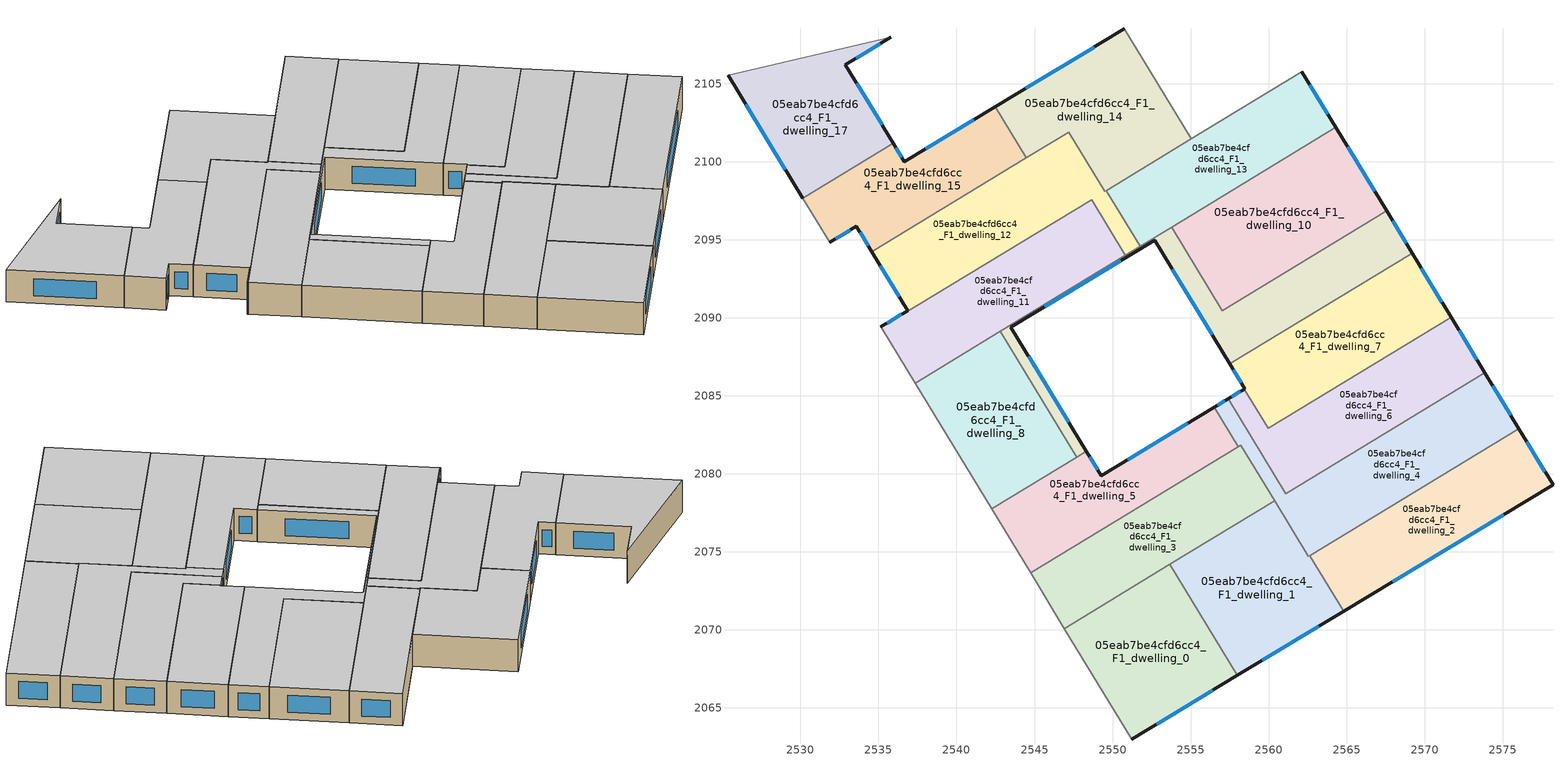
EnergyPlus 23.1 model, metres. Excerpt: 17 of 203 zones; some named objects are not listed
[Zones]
05eab7be4cfd6cc4_F1_dwelling_0
 floor to 05eab7be4cfd6cc4_F0_dwelling_0 (EU_floor_Construction): 2553.68,2074.19 2558.01,2067.08 2551.22,2062.99 2546.91,2070.08 z3
 wall outside (EU_wall_Construction): 2551.22,2062.99 2558.01,2067.08 z3:6
 wall to 05eab7be4cfd6cc4_F1_dwelling_1 (EU_wall_Construction): 2558.01,2067.08 2553.68,2074.19 z3:6
 wall adiabatic (EU_wall_Construction): 2546.91,2070.08 2551.22,2062.99 z3:6
 wall to 05eab7be4cfd6cc4_F1_dwelling_3 (EU_wall_Construction): 2553.68,2074.19 2546.91,2070.08 z3:6
 window (EU_Window_Construction): 2552.82,2063.95 2556.41,2066.12 z3.7:5.3
 ceiling to 05eab7be4cfd6cc4_F2_dwelling_0 (EU_floor_Construction): 2558.01,2067.08 2553.68,2074.19 2546.91,2070.08 2551.22,2062.99 z6
05eab7be4cfd6cc4_F1_dwelling_1
 floor to 05eab7be4cfd6cc4_F0_dwelling_1 (EU_floor_Construction): 2562.64,2074.75 2564.8,2071.18 2558.01,2067.08 2553.68,2074.19 2560.39,2078.27 2562.56,2074.71 z3
 wall outside (EU_wall_Construction): 2558.01,2067.08 2564.8,2071.18 z3:6
 wall to 05eab7be4cfd6cc4_F1_dwelling_4 (EU_wall_Construction): 2562.64,2074.75 2562.56,2074.71 2560.39,2078.27 z3:6
 wall to 05eab7be4cfd6cc4_F1_dwelling_2 (EU_wall_Construction): 2564.8,2071.19 2562.64,2074.75 z3:6
 wall to 05eab7be4cfd6cc4_F1_dwelling_3 (EU_wall_Construction): 2560.39,2078.27 2553.68,2074.19 z3:6
 window (EU_Window_Construction): 2559.6,2068.04 2563.21,2070.22 z3.7:5.3
 ceiling to 05eab7be4cfd6cc4_F2_dwelling_1 (EU_floor_Construction): 2564.8,2071.18 2562.64,2074.75 2562.56,2074.71 2560.39,2078.27 2553.68,2074.19 2558.01,2067.08 z6
05eab7be4cfd6cc4_F1_dwelling_10
 floor to 05eab7be4cfd6cc4_F0_dwelling_10 (EU_floor_Construction): 2564.3,2102.2 2567.56,2096.84 2557.04,2090.45 2553.78,2095.8 z3
 wall outside (EU_wall_Construction): 2567.56,2096.84 2564.3,2102.2 z3:6
 wall to 05eab7be4cfd6cc4_F1_dwelling_9 (EU_wall_Construction): 2553.78,2095.8 2557.04,2090.45 2567.56,2096.84 z3:6
 wall to 05eab7be4cfd6cc4_F1_dwelling_13 (EU_wall_Construction): 2564.3,2102.2 2553.78,2095.8 z3:6
 window (EU_Window_Construction): 2566.79,2098.1 2565.07,2100.94 z3.7:5.3
 ceiling to 05eab7be4cfd6cc4_F2_dwelling_10 (EU_floor_Construction): 2567.56,2096.84 2564.3,2102.2 2553.78,2095.8 2557.04,2090.45 z6
05eab7be4cfd6cc4_F1_dwelling_11
 floor to 05eab7be4cfd6cc4_F0_dwelling_11 (EU_floor_Construction): 2548.66,2097.57 2550.83,2094 2537.35,2085.81 2535.18,2089.38 z3
 wall adiabatic (EU_wall_Construction): 2535.18,2089.38 2537.35,2085.81 z3:6
 wall to 05eab7be4cfd6cc4_F1_dwelling_12 (EU_wall_Construction): 2550.83,2094 2548.66,2097.57 2535.18,2089.38 z3:6
 wall to 05eab7be4cfd6cc4_F1_dwelling_9 (EU_wall_Construction): 2542.8,2089.12 2550.83,2094 z3:6
 wall to 05eab7be4cfd6cc4_F1_dwelling_8 (EU_wall_Construction): 2537.35,2085.81 2542.8,2089.12 z3:6
 ceiling to 05eab7be4cfd6cc4_F2_dwelling_11 (EU_floor_Construction): 2550.83,2094 2548.66,2097.57 2535.18,2089.38 2537.35,2085.81 z6
05eab7be4cfd6cc4_F1_dwelling_12
 floor to 05eab7be4cfd6cc4_F0_dwelling_12 (EU_floor_Construction): 2549.61,2098.15 2551.78,2094.58 2550.83,2094 2548.66,2097.57 2535.18,2089.38 2535.16,2089.42 2536.87,2090.45 2534.58,2094.22 2547.19,2101.89 2549.51,2098.09 z3
 wall outside (EU_wall_Construction): 2534.58,2094.22 2536.87,2090.45 2535.16,2089.42 z3:6
 wall to 05eab7be4cfd6cc4_F1_dwelling_14 (EU_wall_Construction): 2549.61,2098.15 2549.51,2098.09 2547.19,2101.89 2544.48,2100.24 z3:6
 wall to 05eab7be4cfd6cc4_F1_dwelling_13 (EU_wall_Construction): 2551.78,2094.58 2549.61,2098.15 z3:6
 wall adiabatic (EU_wall_Construction): 2535.16,2089.42 2535.18,2089.38 z3:6
 wall to 05eab7be4cfd6cc4_F1_dwelling_15 (EU_wall_Construction): 2544.48,2100.24 2534.58,2094.22 z3:6
 wall to 05eab7be4cfd6cc4_F1_dwelling_9 (EU_wall_Construction): 2550.83,2094 2551.78,2094.58 z3:6
 window (EU_Window_Construction): 2536.47,2090.21 2535.56,2089.66 / 2535.12,2093.34 2536.33,2091.34 z3.7:5.3
 ceiling to 05eab7be4cfd6cc4_F2_dwelling_12 (EU_floor_Construction): 2550.83,2094 2551.78,2094.58 2549.61,2098.15 2549.51,2098.09 2547.19,2101.89 2534.58,2094.22 2536.87,2090.45 2535.16,2089.42 2535.18,2089.38 2548.66,2097.57 z6
05eab7be4cfd6cc4_F1_dwelling_13
 floor to 05eab7be4cfd6cc4_F0_dwelling_13 (EU_floor_Construction): 2562.14,2105.76 2564.3,2102.2 2551.78,2094.58 2549.61,2098.15 z3
 wall outside (EU_wall_Construction): 2564.3,2102.2 2562.14,2105.76 z3:6
 wall to 05eab7be4cfd6cc4_F1_dwelling_16 (EU_wall_Construction): 2562.14,2105.76 2555.05,2101.46 z3:6
 wall to 05eab7be4cfd6cc4_F1_dwelling_14 (EU_wall_Construction): 2555.05,2101.46 2549.61,2098.15 z3:6
 wall to 05eab7be4cfd6cc4_F1_dwelling_9 (EU_wall_Construction): 2551.78,2094.58 2553.78,2095.8 z3:6
 window (EU_Window_Construction): 2563.79,2103.04 2562.64,2104.93 z3.7:5.3
 ceiling to 05eab7be4cfd6cc4_F2_dwelling_13 (EU_floor_Construction): 2564.3,2102.2 2562.14,2105.76 2549.61,2098.15 2551.78,2094.58 z6
05eab7be4cfd6cc4_F1_dwelling_14
 floor to 05eab7be4cfd6cc4_F0_dwelling_14 (EU_floor_Construction): 2550.76,2108.51 2555.05,2101.46 2549.51,2098.09 2547.19,2101.89 2544.48,2100.24 2542.48,2103.51 z3
 wall outside (EU_wall_Construction): 2550.76,2108.51 2542.48,2103.51 z3:6
 wall to 05eab7be4cfd6cc4_F1_dwelling_15 (EU_wall_Construction): 2542.48,2103.51 2544.48,2100.24 z3:6
 wall to 05eab7be4cfd6cc4_F1_dwelling_16 (EU_wall_Construction): 2555.05,2101.46 2550.76,2108.51 z3:6
 window (EU_Window_Construction): 2548.82,2107.34 2544.43,2104.69 z3.7:5.3
 ceiling to 05eab7be4cfd6cc4_F2_dwelling_14 (EU_floor_Construction): 2555.05,2101.46 2550.76,2108.51 2542.48,2103.51 2544.48,2100.24 2547.19,2101.89 2549.51,2098.09 z6
05eab7be4cfd6cc4_F1_dwelling_15
 floor to 05eab7be4cfd6cc4_F0_dwelling_15 (EU_floor_Construction): 2542.48,2103.51 2544.48,2100.24 2534.58,2094.22 2533.58,2095.86 2531.87,2094.82 2530.16,2097.64 2535.95,2101.16 2536.66,2100 z3
 wall outside (EU_wall_Construction): 2542.48,2103.51 2536.66,2100 2535.95,2101.16 / 2531.87,2094.82 2533.58,2095.86 2534.58,2094.22 z3:6
 wall adiabatic (EU_wall_Construction): 2530.16,2097.64 2531.87,2094.82 z3:6
 wall to 05eab7be4cfd6cc4_F1_dwelling_17 (EU_wall_Construction): 2535.95,2101.16 2530.16,2097.64 z3:6
 window (EU_Window_Construction): 2536.49,2100.27 2536.12,2100.89 / 2541.12,2102.69 2538.03,2100.82 / 2533.82,2095.47 2534.35,2094.61 / 2532.27,2095.07 2533.18,2095.62 z3.7:5.3
 ceiling to 05eab7be4cfd6cc4_F2_dwelling_15 (EU_floor_Construction): 2544.48,2100.24 2542.48,2103.51 2536.66,2100 2535.95,2101.16 2530.16,2097.64 2531.87,2094.82 2533.58,2095.86 2534.58,2094.22 z6
05eab7be4cfd6cc4_F1_dwelling_17
 floor to 05eab7be4cfd6cc4_F0_dwelling_17 (EU_floor_Construction): 2535.8,2107.98 2532.87,2106.22 2535.95,2101.16 2530.16,2097.64 2525.36,2105.53 z3
 wall outside (EU_wall_Construction): 2535.95,2101.16 2532.87,2106.22 2535.8,2107.98 / 2525.36,2105.53 2530.16,2097.64 z3:6
 wall to 05eab7be4cfd6cc4_F1_dwelling_18 (EU_wall_Construction): 2535.8,2107.98 2525.36,2105.53 z3:6
 window (EU_Window_Construction): 2533.56,2106.63 2535.11,2107.57 / 2535.23,2102.35 2533.6,2105.03 / 2526.48,2103.68 2529.03,2099.49 z3.7:5.3
 ceiling to 05eab7be4cfd6cc4_F2_dwelling_17 (EU_floor_Construction): 2535.95,2101.16 2532.87,2106.22 2535.8,2107.98 2525.36,2105.53 2530.16,2097.64 z6
05eab7be4cfd6cc4_F1_dwelling_2
 floor to 05eab7be4cfd6cc4_F0_dwelling_2 (EU_floor_Construction): 2576.03,2082.9 2578.22,2079.29 2564.8,2071.19 2562.64,2074.75 z3
 wall outside (EU_wall_Construction): 2564.8,2071.19 2578.22,2079.29 2576.03,2082.9 z3:6
 wall to 05eab7be4cfd6cc4_F1_dwelling_4 (EU_wall_Construction): 2576.03,2082.9 2562.64,2074.75 z3:6
 window (EU_Window_Construction): 2567.96,2073.09 2575.07,2077.39 / 2577.71,2080.14 2576.55,2082.05 z3.7:5.3
 ceiling to 05eab7be4cfd6cc4_F2_dwelling_2 (EU_floor_Construction): 2578.22,2079.29 2576.03,2082.9 2562.64,2074.75 2564.8,2071.19 z6
05eab7be4cfd6cc4_F1_dwelling_3
 floor to 05eab7be4cfd6cc4_F0_dwelling_3 (EU_floor_Construction): 2558.22,2081.84 2560.39,2078.27 2546.91,2070.08 2544.74,2073.64 z3
 wall adiabatic (EU_wall_Construction): 2544.74,2073.64 2546.91,2070.08 z3:6
 wall to 05eab7be4cfd6cc4_F1_dwelling_5 (EU_wall_Construction): 2558.05,2081.74 2544.74,2073.64 z3:6
 wall to 05eab7be4cfd6cc4_F1_dwelling_4 (EU_wall_Construction): 2560.39,2078.27 2558.22,2081.84 2558.05,2081.74 z3:6
 ceiling to 05eab7be4cfd6cc4_F2_dwelling_3 (EU_floor_Construction): 2560.39,2078.27 2558.22,2081.84 2544.74,2073.64 2546.91,2070.08 z6
05eab7be4cfd6cc4_F1_dwelling_4
 floor to 05eab7be4cfd6cc4_F0_dwelling_4 (EU_floor_Construction): 2573.86,2086.47 2576.03,2082.9 2562.56,2074.71 2558.22,2081.84 2558.05,2081.74 2556.52,2084.26 2557.41,2084.8 2561.11,2078.71 z3
 wall outside (EU_wall_Construction): 2576.03,2082.9 2573.86,2086.47 / 2557.41,2084.8 2556.52,2084.26 z3:6
 wall to 05eab7be4cfd6cc4_F1_dwelling_5 (EU_wall_Construction): 2556.52,2084.26 2558.05,2081.74 z3:6
 wall to 05eab7be4cfd6cc4_F1_dwelling_6 (EU_wall_Construction): 2573.86,2086.47 2561.11,2078.71 2557.41,2084.8 z3:6
 window (EU_Window_Construction): 2575.52,2083.74 2574.37,2085.63 / 2557.2,2084.67 2556.73,2084.38 z3.7:5.3
 ceiling to 05eab7be4cfd6cc4_F2_dwelling_4 (EU_floor_Construction): 2576.03,2082.9 2573.86,2086.47 2561.11,2078.71 2557.41,2084.8 2556.52,2084.26 2558.05,2081.74 2558.22,2081.84 2562.56,2074.71 z6
05eab7be4cfd6cc4_F1_dwelling_5
 floor to 05eab7be4cfd6cc4_F0_dwelling_5 (EU_floor_Construction): 2556.52,2084.26 2558.05,2081.74 2544.74,2073.64 2542.25,2077.75 2548.33,2081.44 2549.28,2079.88 z3
 wall outside (EU_wall_Construction): 2556.52,2084.26 2549.28,2079.88 2548.33,2081.44 z3:6
 wall adiabatic (EU_wall_Construction): 2542.25,2077.75 2544.74,2073.64 z3:6
 wall to 05eab7be4cfd6cc4_F1_dwelling_8 (EU_wall_Construction): 2547.7,2081.07 2542.25,2077.75 z3:6
 wall to 05eab7be4cfd6cc4_F1_dwelling_9 (EU_wall_Construction): 2548.33,2081.44 2547.7,2081.07 z3:6
 window (EU_Window_Construction): 2549.05,2080.25 2548.55,2081.08 / 2554.81,2083.23 2550.98,2080.91 z3.7:5.3
 ceiling to 05eab7be4cfd6cc4_F2_dwelling_5 (EU_floor_Construction): 2558.05,2081.74 2556.52,2084.26 2549.28,2079.88 2548.33,2081.44 2542.25,2077.75 2544.74,2073.64 z6
05eab7be4cfd6cc4_F1_dwelling_6
 floor to 05eab7be4cfd6cc4_F0_dwelling_6 (EU_floor_Construction): 2571.7,2090.03 2573.86,2086.47 2561.11,2078.71 2557.41,2084.8 2558.44,2085.42 2559.97,2082.9 z3
 wall outside (EU_wall_Construction): 2558.44,2085.42 2557.41,2084.8 / 2573.86,2086.47 2571.7,2090.03 z3:6
 wall to 05eab7be4cfd6cc4_F1_dwelling_7 (EU_wall_Construction): 2571.7,2090.03 2559.97,2082.9 2558.44,2085.42 z3:6
 window (EU_Window_Construction): 2558.2,2085.27 2557.65,2084.94 / 2573.35,2087.3 2572.2,2089.2 z3.7:5.3
 ceiling to 05eab7be4cfd6cc4_F2_dwelling_6 (EU_floor_Construction): 2573.86,2086.47 2571.7,2090.03 2559.97,2082.9 2558.44,2085.42 2557.41,2084.8 2561.11,2078.71 z6
05eab7be4cfd6cc4_F1_dwelling_7
 floor to 05eab7be4cfd6cc4_F0_dwelling_7 (EU_floor_Construction): 2569.2,2094.14 2571.7,2090.03 2559.97,2082.9 2558.44,2085.42 2558.48,2085.45 2557.52,2087.03 z3
 wall outside (EU_wall_Construction): 2571.7,2090.03 2569.2,2094.14 / 2557.52,2087.03 2558.48,2085.45 2558.44,2085.42 z3:6
 wall to 05eab7be4cfd6cc4_F1_dwelling_9 (EU_wall_Construction): 2569.2,2094.14 2557.52,2087.03 z3:6
 window (EU_Window_Construction): 2571.11,2091 2569.79,2093.17 / 2557.74,2086.66 2558.26,2085.82 z3.7:5.3
 ceiling to 05eab7be4cfd6cc4_F2_dwelling_7 (EU_floor_Construction): 2571.7,2090.03 2569.2,2094.14 2557.52,2087.03 2558.48,2085.45 2558.44,2085.42 2559.97,2082.9 z6
05eab7be4cfd6cc4_F1_dwelling_8
 floor to 05eab7be4cfd6cc4_F0_dwelling_8 (EU_floor_Construction): 2542.8,2089.12 2547.7,2081.07 2542.25,2077.75 2537.35,2085.81 z3
 wall to 05eab7be4cfd6cc4_F1_dwelling_9 (EU_wall_Construction): 2547.7,2081.07 2542.8,2089.12 z3:6
 wall adiabatic (EU_wall_Construction): 2537.35,2085.81 2542.25,2077.75 z3:6
 ceiling to 05eab7be4cfd6cc4_F2_dwelling_8 (EU_floor_Construction): 2547.7,2081.07 2542.8,2089.12 2537.35,2085.81 2542.25,2077.75 z6
05eab7be4cfd6cc4_F1_dwelling_9
 floor to 05eab7be4cfd6cc4_F0_dwelling_9 (EU_floor_Construction): 2567.56,2096.84 2569.2,2094.14 2557.52,2087.03 2552.69,2094.96 2543.49,2089.4 2548.33,2081.44 2547.7,2081.07 2542.8,2089.12 2553.78,2095.8 2557.04,2090.45 z3
 wall outside (EU_wall_Construction): 2548.33,2081.44 2543.49,2089.4 2552.69,2094.96 2557.52,2087.03 / 2569.2,2094.14 2567.56,2096.84 z3:6
 window (EU_Window_Construction): 2545.65,2090.71 2550.53,2093.66 / 2547.19,2083.31 2544.63,2087.53 / 2568.81,2094.77 2567.94,2096.21 / 2553.83,2093.1 2556.38,2088.9 z3.7:5.3
 ceiling to 05eab7be4cfd6cc4_F2_dwelling_9 (EU_floor_Construction): 2569.2,2094.14 2567.56,2096.84 2557.04,2090.45 2553.78,2095.8 2542.8,2089.12 2547.7,2081.07 2548.33,2081.44 2543.49,2089.4 2552.69,2094.96 2557.52,2087.03 z6
[Building]
EU S2 Campaign: North Axis=0; Terrain=City; Solar Distribution=FullExterior
[Site:Location]
Budapest.Ferenc.Liszt.Intl.AP: Latitude=47.437; Longitude=19.256; Time Zone=1; Elevation=185
[SizingPeriod:WeatherFileDays]
AnnualSizingPeriod: Begin Month=1; Begin Day of Month=1; End Month=12; End Day of Month=31; Day of Week for Start Day=Monday; Use Weather File Daylight Saving Period=No; Use Weather File Rain and Snow Indicators=No
[MATERIAL]
EU_InternalMass_Material: Roughness=MediumRough; Thickness=0.1; Conductivity=1; Density=1800; Specific Heat=900; Thermal Absorptance=0.9; Solar Absorptance=0.7; Visible Absorptance=0.7
[MATERIAL:NOMASS] Roughness=MediumRough; Thermal Absorptance=0.9; Solar Absorptance=0.7; Visible Absorptance=0.7
Name | Thermal Resistance
EU_wall_NoMass | 0.832559
EU_floor_NoMass | 0.872794
[WINDOWMATERIAL:SIMPLEGLAZINGSYSTEM]
EU_Window_SimpleGlazing: UFactor=2.79869; Solar Heat Gain Coefficient=0.75; Visible Transmittance=0.75
[CONSTRUCTION]
EU_wall_Construction: EU_wall_NoMass
EU_floor_Construction: EU_floor_NoMass
EU_Window_Construction: EU_Window_SimpleGlazing
EU_InternalMass_Construction: EU_InternalMass_Material
[ZONE] Type=1; Multiplier=1; Ceiling Height=autocalculate; Floor Area=autocalculate; Part of Total Floor Area=Yes
Name | Volume
05eab7be4cfd6cc4_F1_dwelling_0 | 197.502
05eab7be4cfd6cc4_F1_dwelling_1 | 197.51
05eab7be4cfd6cc4_F1_dwelling_10 | 231.326
05eab7be4cfd6cc4_F1_dwelling_11 | 197.525
05eab7be4cfd6cc4_F1_dwelling_12 | 211.445
05eab7be4cfd6cc4_F1_dwelling_13 | 183.576
05eab7be4cfd6cc4_F1_dwelling_14 | 197.489
05eab7be4cfd6cc4_F1_dwelling_15 | 173.065
05eab7be4cfd6cc4_F1_dwelling_17 | 171.034
05eab7be4cfd6cc4_F1_dwelling_2 | 197.492
05eab7be4cfd6cc4_F1_dwelling_3 | 197.504
05eab7be4cfd6cc4_F1_dwelling_4 | 217.38
05eab7be4cfd6cc4_F1_dwelling_5 | 177.653
05eab7be4cfd6cc4_F1_dwelling_6 | 197.494
05eab7be4cfd6cc4_F1_dwelling_7 | 197.503
05eab7be4cfd6cc4_F1_dwelling_8 | 180.605
05eab7be4cfd6cc4_F1_dwelling_9 | 180.648
[INTERNALMASS] Construction=EU_InternalMass_Construction
Name | Zone or ZoneList | Surface Area
05eab7be4cfd6cc4_F1_dwelling_0_EU_InternalMass | 05eab7be4cfd6cc4_F1_dwelling_0 | 65.8344
05eab7be4cfd6cc4_F1_dwelling_1_EU_InternalMass | 05eab7be4cfd6cc4_F1_dwelling_1 | 65.8394
05eab7be4cfd6cc4_F1_dwelling_2_EU_InternalMass | 05eab7be4cfd6cc4_F1_dwelling_2 | 65.8302
05eab7be4cfd6cc4_F1_dwelling_3_EU_InternalMass | 05eab7be4cfd6cc4_F1_dwelling_3 | 65.8292
05eab7be4cfd6cc4_F1_dwelling_4_EU_InternalMass | 05eab7be4cfd6cc4_F1_dwelling_4 | 72.4601
05eab7be4cfd6cc4_F1_dwelling_5_EU_InternalMass | 05eab7be4cfd6cc4_F1_dwelling_5 | 59.2169
05eab7be4cfd6cc4_F1_dwelling_6_EU_InternalMass | 05eab7be4cfd6cc4_F1_dwelling_6 | 65.8305
05eab7be4cfd6cc4_F1_dwelling_7_EU_InternalMass | 05eab7be4cfd6cc4_F1_dwelling_7 | 65.8342
05eab7be4cfd6cc4_F1_dwelling_8_EU_InternalMass | 05eab7be4cfd6cc4_F1_dwelling_8 | 60.2033
05eab7be4cfd6cc4_F1_dwelling_9_EU_InternalMass | 05eab7be4cfd6cc4_F1_dwelling_9 | 60.2182
05eab7be4cfd6cc4_F1_dwelling_10_EU_InternalMass | 05eab7be4cfd6cc4_F1_dwelling_10 | 77.107
05eab7be4cfd6cc4_F1_dwelling_11_EU_InternalMass | 05eab7be4cfd6cc4_F1_dwelling_11 | 65.8412
05eab7be4cfd6cc4_F1_dwelling_12_EU_InternalMass | 05eab7be4cfd6cc4_F1_dwelling_12 | 70.4813
05eab7be4cfd6cc4_F1_dwelling_13_EU_InternalMass | 05eab7be4cfd6cc4_F1_dwelling_13 | 61.1929
05eab7be4cfd6cc4_F1_dwelling_14_EU_InternalMass | 05eab7be4cfd6cc4_F1_dwelling_14 | 65.8297
05eab7be4cfd6cc4_F1_dwelling_15_EU_InternalMass | 05eab7be4cfd6cc4_F1_dwelling_15 | 57.6867
05eab7be4cfd6cc4_F1_dwelling_17_EU_InternalMass | 05eab7be4cfd6cc4_F1_dwelling_17 | 57.0105
[OTHEREQUIPMENT] Fuel Type=Electricity; Design Level Calculation Method=Watts/Area; Power per Zone Floor Area=1; Fraction Latent=0; Fraction Radiant=0; Fraction Lost=0; Carbon Dioxide Generation Rate=0; EndUse Subcategory=EU_Step8_InternalGains
Name | Zone or ZoneList or Space or SpaceList | Schedule
EU_Step8_InternalGain_05eab7be4cfd6cc4_F1_dwelling_0_f000 | 05eab7be4cfd6cc4_F1_dwelling_0 | EU_Step8_GainSchedule_05eab7be4cfd6cc4_F1_dwelling_0_f000
EU_Step8_InternalGain_05eab7be4cfd6cc4_F1_dwelling_1_f000 | 05eab7be4cfd6cc4_F1_dwelling_1 | EU_Step8_GainSchedule_05eab7be4cfd6cc4_F1_dwelling_1_f000
EU_Step8_InternalGain_05eab7be4cfd6cc4_F1_dwelling_2_f000 | 05eab7be4cfd6cc4_F1_dwelling_2 | EU_Step8_GainSchedule_05eab7be4cfd6cc4_F1_dwelling_2_f000
EU_Step8_InternalGain_05eab7be4cfd6cc4_F1_dwelling_3_f000 | 05eab7be4cfd6cc4_F1_dwelling_3 | EU_Step8_GainSchedule_05eab7be4cfd6cc4_F1_dwelling_3_f000
EU_Step8_InternalGain_05eab7be4cfd6cc4_F1_dwelling_4_f000 | 05eab7be4cfd6cc4_F1_dwelling_4 | EU_Step8_GainSchedule_05eab7be4cfd6cc4_F1_dwelling_4_f000
EU_Step8_InternalGain_05eab7be4cfd6cc4_F1_dwelling_5_f000 | 05eab7be4cfd6cc4_F1_dwelling_5 | EU_Step8_GainSchedule_05eab7be4cfd6cc4_F1_dwelling_5_f000
EU_Step8_InternalGain_05eab7be4cfd6cc4_F1_dwelling_6_f000 | 05eab7be4cfd6cc4_F1_dwelling_6 | EU_Step8_GainSchedule_05eab7be4cfd6cc4_F1_dwelling_6_f000
EU_Step8_InternalGain_05eab7be4cfd6cc4_F1_dwelling_7_f000 | 05eab7be4cfd6cc4_F1_dwelling_7 | EU_Step8_GainSchedule_05eab7be4cfd6cc4_F1_dwelling_7_f000
EU_Step8_InternalGain_05eab7be4cfd6cc4_F1_dwelling_8_f000 | 05eab7be4cfd6cc4_F1_dwelling_8 | EU_Step8_GainSchedule_05eab7be4cfd6cc4_F1_dwelling_8_f000
EU_Step8_InternalGain_05eab7be4cfd6cc4_F1_dwelling_9_f000 | 05eab7be4cfd6cc4_F1_dwelling_9 | EU_Step8_GainSchedule_05eab7be4cfd6cc4_F1_dwelling_9_f000
EU_Step8_InternalGain_05eab7be4cfd6cc4_F1_dwelling_10_f000 | 05eab7be4cfd6cc4_F1_dwelling_10 | EU_Step8_GainSchedule_05eab7be4cfd6cc4_F1_dwelling_10_f000
EU_Step8_InternalGain_05eab7be4cfd6cc4_F1_dwelling_11_f000 | 05eab7be4cfd6cc4_F1_dwelling_11 | EU_Step8_GainSchedule_05eab7be4cfd6cc4_F1_dwelling_11_f000
EU_Step8_InternalGain_05eab7be4cfd6cc4_F1_dwelling_12_f000 | 05eab7be4cfd6cc4_F1_dwelling_12 | EU_Step8_GainSchedule_05eab7be4cfd6cc4_F1_dwelling_12_f000
EU_Step8_InternalGain_05eab7be4cfd6cc4_F1_dwelling_13_f000 | 05eab7be4cfd6cc4_F1_dwelling_13 | EU_Step8_GainSchedule_05eab7be4cfd6cc4_F1_dwelling_13_f000
EU_Step8_InternalGain_05eab7be4cfd6cc4_F1_dwelling_14_f000 | 05eab7be4cfd6cc4_F1_dwelling_14 | EU_Step8_GainSchedule_05eab7be4cfd6cc4_F1_dwelling_14_f000
EU_Step8_InternalGain_05eab7be4cfd6cc4_F1_dwelling_15_f000 | 05eab7be4cfd6cc4_F1_dwelling_15 | EU_Step8_GainSchedule_05eab7be4cfd6cc4_F1_dwelling_15_f000
EU_Step8_InternalGain_05eab7be4cfd6cc4_F1_dwelling_17_f000 | 05eab7be4cfd6cc4_F1_dwelling_17 | EU_Step8_GainSchedule_05eab7be4cfd6cc4_F1_dwelling_17_f000
[ZONEVENTILATION:DESIGNFLOWRATE] Schedule=EU_AlwaysOn; Design Flow Rate Calculation Method=AirChanges/Hour; Air Changes per Hour=0.475469; Ventilation Type=Natural; Fan Pressure Rise=0; Fan Total Efficiency=1; Constant Term Coefficient=1; Temperature Term Coefficient=0; Velocity Term Coefficient=0; Velocity Squared Term Coefficient=0; Minimum Indoor Temperature=-100; Maximum Indoor Temperature=100; Delta Temperature=-100; Minimum Outdoor Temperature=-100; Maximum Outdoor Temperature=100; Maximum Wind Speed=40
Name | Zone or ZoneList or Space or SpaceList
EU_ConstantAir_05eab7be4cfd6cc4_F1_dwelling_0 | 05eab7be4cfd6cc4_F1_dwelling_0
EU_ConstantAir_05eab7be4cfd6cc4_F1_dwelling_1 | 05eab7be4cfd6cc4_F1_dwelling_1
EU_ConstantAir_05eab7be4cfd6cc4_F1_dwelling_2 | 05eab7be4cfd6cc4_F1_dwelling_2
EU_ConstantAir_05eab7be4cfd6cc4_F1_dwelling_3 | 05eab7be4cfd6cc4_F1_dwelling_3
EU_ConstantAir_05eab7be4cfd6cc4_F1_dwelling_4 | 05eab7be4cfd6cc4_F1_dwelling_4
EU_ConstantAir_05eab7be4cfd6cc4_F1_dwelling_5 | 05eab7be4cfd6cc4_F1_dwelling_5
EU_ConstantAir_05eab7be4cfd6cc4_F1_dwelling_6 | 05eab7be4cfd6cc4_F1_dwelling_6
EU_ConstantAir_05eab7be4cfd6cc4_F1_dwelling_7 | 05eab7be4cfd6cc4_F1_dwelling_7
EU_ConstantAir_05eab7be4cfd6cc4_F1_dwelling_8 | 05eab7be4cfd6cc4_F1_dwelling_8
EU_ConstantAir_05eab7be4cfd6cc4_F1_dwelling_9 | 05eab7be4cfd6cc4_F1_dwelling_9
EU_ConstantAir_05eab7be4cfd6cc4_F1_dwelling_10 | 05eab7be4cfd6cc4_F1_dwelling_10
EU_ConstantAir_05eab7be4cfd6cc4_F1_dwelling_11 | 05eab7be4cfd6cc4_F1_dwelling_11
EU_ConstantAir_05eab7be4cfd6cc4_F1_dwelling_12 | 05eab7be4cfd6cc4_F1_dwelling_12
EU_ConstantAir_05eab7be4cfd6cc4_F1_dwelling_13 | 05eab7be4cfd6cc4_F1_dwelling_13
EU_ConstantAir_05eab7be4cfd6cc4_F1_dwelling_14 | 05eab7be4cfd6cc4_F1_dwelling_14
EU_ConstantAir_05eab7be4cfd6cc4_F1_dwelling_15 | 05eab7be4cfd6cc4_F1_dwelling_15
EU_ConstantAir_05eab7be4cfd6cc4_F1_dwelling_17 | 05eab7be4cfd6cc4_F1_dwelling_17
[HVACTEMPLATE:ZONE:IDEALLOADSAIRSYSTEM] System Availability Schedule=EU_AlwaysOn; Maximum Heating Supply Air Temperature=50; Minimum Cooling Supply Air Temperature=13; Maximum Heating Supply Air Humidity Ratio=0.0156; Minimum Cooling Supply Air Humidity Ratio=0.0077; Heating Limit=NoLimit; Cooling Limit=NoLimit; Heating Availability Schedule=EU_AlwaysOn; Cooling Availability Schedule=EU_CoolingOff; Dehumidification Control Type=ConstantSensibleHeatRatio; Cooling Sensible Heat Ratio=0.7; Dehumidification Setpoint=60; Humidification Control Type=None; Humidification Setpoint=30; Outdoor Air Method=None; Outdoor Air Flow Rate per Person=0.00944; Outdoor Air Flow Rate per Zone Floor Area=0; Outdoor Air Flow Rate per Zone=0; Demand Controlled Ventilation Type=None; Outdoor Air Economizer Type=NoEconomizer; Heat Recovery Type=None; Sensible Heat Recovery Effectiveness=0.7; Latent Heat Recovery Effectiveness=0.65
Name | Template Thermostat
05eab7be4cfd6cc4_F1_dwelling_0 | EU_HeatOnly_05eab7be4cfd6cc4_F1_dwelling_0
05eab7be4cfd6cc4_F1_dwelling_1 | EU_HeatOnly_05eab7be4cfd6cc4_F1_dwelling_1
05eab7be4cfd6cc4_F1_dwelling_2 | EU_HeatOnly_05eab7be4cfd6cc4_F1_dwelling_2
05eab7be4cfd6cc4_F1_dwelling_3 | EU_HeatOnly_05eab7be4cfd6cc4_F1_dwelling_3
05eab7be4cfd6cc4_F1_dwelling_4 | EU_HeatOnly_05eab7be4cfd6cc4_F1_dwelling_4
05eab7be4cfd6cc4_F1_dwelling_5 | EU_HeatOnly_05eab7be4cfd6cc4_F1_dwelling_5
05eab7be4cfd6cc4_F1_dwelling_6 | EU_HeatOnly_05eab7be4cfd6cc4_F1_dwelling_6
05eab7be4cfd6cc4_F1_dwelling_7 | EU_HeatOnly_05eab7be4cfd6cc4_F1_dwelling_7
05eab7be4cfd6cc4_F1_dwelling_8 | EU_HeatOnly_05eab7be4cfd6cc4_F1_dwelling_8
05eab7be4cfd6cc4_F1_dwelling_9 | EU_HeatOnly_05eab7be4cfd6cc4_F1_dwelling_9
05eab7be4cfd6cc4_F1_dwelling_10 | EU_HeatOnly_05eab7be4cfd6cc4_F1_dwelling_10
05eab7be4cfd6cc4_F1_dwelling_11 | EU_HeatOnly_05eab7be4cfd6cc4_F1_dwelling_11
05eab7be4cfd6cc4_F1_dwelling_12 | EU_HeatOnly_05eab7be4cfd6cc4_F1_dwelling_12
05eab7be4cfd6cc4_F1_dwelling_13 | EU_HeatOnly_05eab7be4cfd6cc4_F1_dwelling_13
05eab7be4cfd6cc4_F1_dwelling_14 | EU_HeatOnly_05eab7be4cfd6cc4_F1_dwelling_14
05eab7be4cfd6cc4_F1_dwelling_15 | EU_HeatOnly_05eab7be4cfd6cc4_F1_dwelling_15
05eab7be4cfd6cc4_F1_dwelling_17 | EU_HeatOnly_05eab7be4cfd6cc4_F1_dwelling_17
[SIZING:ZONE] Zone Cooling Design Supply Air Temperature Input Method=SupplyAirTemperature; Zone Cooling Design Supply Air Temperature=13; Zone Heating Design Supply Air Temperature Input Method=SupplyAirTemperature; Zone Heating Design Supply Air Temperature=50; Zone Cooling Design Supply Air Humidity Ratio=0.008; Zone Heating Design Supply Air Humidity Ratio=0.008; Cooling Design Air Flow Method=DesignDay; Cooling Design Air Flow Rate=0; Cooling Minimum Air Flow per Zone Floor Area=0.000762; Cooling Minimum Air Flow=0; Cooling Minimum Air Flow Fraction=0.2; Heating Design Air Flow Method=DesignDay; Heating Design Air Flow Rate=0; Heating Maximum Air Flow per Zone Floor Area=0.002032; Heating Maximum Air Flow=0.141576; Heating Maximum Air Flow Fraction=0.3; Account for Dedicated Outdoor Air System=No; Dedicated Outdoor Air System Control Strategy=NeutralSupplyAir; Dedicated Outdoor Air Low Setpoint Temperature for Design=autosize; Dedicated Outdoor Air High Setpoint Temperature for Design=autosize; Zone Load Sizing Method=Sensible Load Only No Latent Load; Zone Latent Cooling Design Supply Air Humidity Ratio Input Method=HumidityRatioDifference; Zone Cooling Design Supply Air Humidity Ratio Difference=0.005; Zone Latent Heating Design Supply Air Humidity Ratio Input Method=HumidityRatioDifference; Zone Humidification Design Supply Air Humidity Ratio Difference=0.005
05eab7be4cfd6cc4_F1_dwelling_0; 05eab7be4cfd6cc4_F1_dwelling_1; 05eab7be4cfd6cc4_F1_dwelling_2; 05eab7be4cfd6cc4_F1_dwelling_3; 05eab7be4cfd6cc4_F1_dwelling_4; 05eab7be4cfd6cc4_F1_dwelling_5; 05eab7be4cfd6cc4_F1_dwelling_6; 05eab7be4cfd6cc4_F1_dwelling_7; 05eab7be4cfd6cc4_F1_dwelling_8; 05eab7be4cfd6cc4_F1_dwelling_9; 05eab7be4cfd6cc4_F1_dwelling_10; 05eab7be4cfd6cc4_F1_dwelling_11; 05eab7be4cfd6cc4_F1_dwelling_12; 05eab7be4cfd6cc4_F1_dwelling_13; 05eab7be4cfd6cc4_F1_dwelling_14; 05eab7be4cfd6cc4_F1_dwelling_15; 05eab7be4cfd6cc4_F1_dwelling_17
[SCHEDULE:CONSTANT]
Name | Hourly Value
EU_AlwaysOn | 1
EU_CoolingOff | 0
[SCHEDULE:FILE] Column Number=1; Rows to Skip at Top=0; Number of Hours of Data=8760; Column Separator=Comma; Interpolate to Timestep=No; Minutes per Item=60; Adjust Schedule for Daylight Savings=Yes
Name | File
EU_Step8_GainSchedule_05eab7be4cfd6cc4_F1_dwelling_0_f000 | ../../schedules/05eab7be4cfd6cc4/05eab7be4cfd6cc4_F1_dwelling_0_f000_gain.csv
EU_Step8_GainSchedule_05eab7be4cfd6cc4_F1_dwelling_1_f000 | ../../schedules/05eab7be4cfd6cc4/05eab7be4cfd6cc4_F1_dwelling_1_f000_gain.csv
EU_Step8_GainSchedule_05eab7be4cfd6cc4_F1_dwelling_2_f000 | ../../schedules/05eab7be4cfd6cc4/05eab7be4cfd6cc4_F1_dwelling_2_f000_gain.csv
EU_Step8_GainSchedule_05eab7be4cfd6cc4_F1_dwelling_3_f000 | ../../schedules/05eab7be4cfd6cc4/05eab7be4cfd6cc4_F1_dwelling_3_f000_gain.csv
EU_Step8_GainSchedule_05eab7be4cfd6cc4_F1_dwelling_4_f000 | ../../schedules/05eab7be4cfd6cc4/05eab7be4cfd6cc4_F1_dwelling_4_f000_gain.csv
EU_Step8_GainSchedule_05eab7be4cfd6cc4_F1_dwelling_5_f000 | ../../schedules/05eab7be4cfd6cc4/05eab7be4cfd6cc4_F1_dwelling_5_f000_gain.csv
EU_Step8_GainSchedule_05eab7be4cfd6cc4_F1_dwelling_6_f000 | ../../schedules/05eab7be4cfd6cc4/05eab7be4cfd6cc4_F1_dwelling_6_f000_gain.csv
EU_Step8_GainSchedule_05eab7be4cfd6cc4_F1_dwelling_7_f000 | ../../schedules/05eab7be4cfd6cc4/05eab7be4cfd6cc4_F1_dwelling_7_f000_gain.csv
EU_Step8_GainSchedule_05eab7be4cfd6cc4_F1_dwelling_8_f000 | ../../schedules/05eab7be4cfd6cc4/05eab7be4cfd6cc4_F1_dwelling_8_f000_gain.csv
EU_Step8_GainSchedule_05eab7be4cfd6cc4_F1_dwelling_9_f000 | ../../schedules/05eab7be4cfd6cc4/05eab7be4cfd6cc4_F1_dwelling_9_f000_gain.csv
EU_Step8_GainSchedule_05eab7be4cfd6cc4_F1_dwelling_10_f000 | ../../schedules/05eab7be4cfd6cc4/05eab7be4cfd6cc4_F1_dwelling_10_f000_gain.csv
EU_Step8_GainSchedule_05eab7be4cfd6cc4_F1_dwelling_11_f000 | ../../schedules/05eab7be4cfd6cc4/05eab7be4cfd6cc4_F1_dwelling_11_f000_gain.csv
EU_Step8_GainSchedule_05eab7be4cfd6cc4_F1_dwelling_12_f000 | ../../schedules/05eab7be4cfd6cc4/05eab7be4cfd6cc4_F1_dwelling_12_f000_gain.csv
EU_Step8_GainSchedule_05eab7be4cfd6cc4_F1_dwelling_13_f000 | ../../schedules/05eab7be4cfd6cc4/05eab7be4cfd6cc4_F1_dwelling_13_f000_gain.csv
EU_Step8_GainSchedule_05eab7be4cfd6cc4_F1_dwelling_14_f000 | ../../schedules/05eab7be4cfd6cc4/05eab7be4cfd6cc4_F1_dwelling_14_f000_gain.csv
EU_Step8_GainSchedule_05eab7be4cfd6cc4_F1_dwelling_15_f000 | ../../schedules/05eab7be4cfd6cc4/05eab7be4cfd6cc4_F1_dwelling_15_f000_gain.csv
EU_Step8_GainSchedule_05eab7be4cfd6cc4_F1_dwelling_17_f000 | ../../schedules/05eab7be4cfd6cc4/05eab7be4cfd6cc4_F1_dwelling_17_f000_gain.csv
